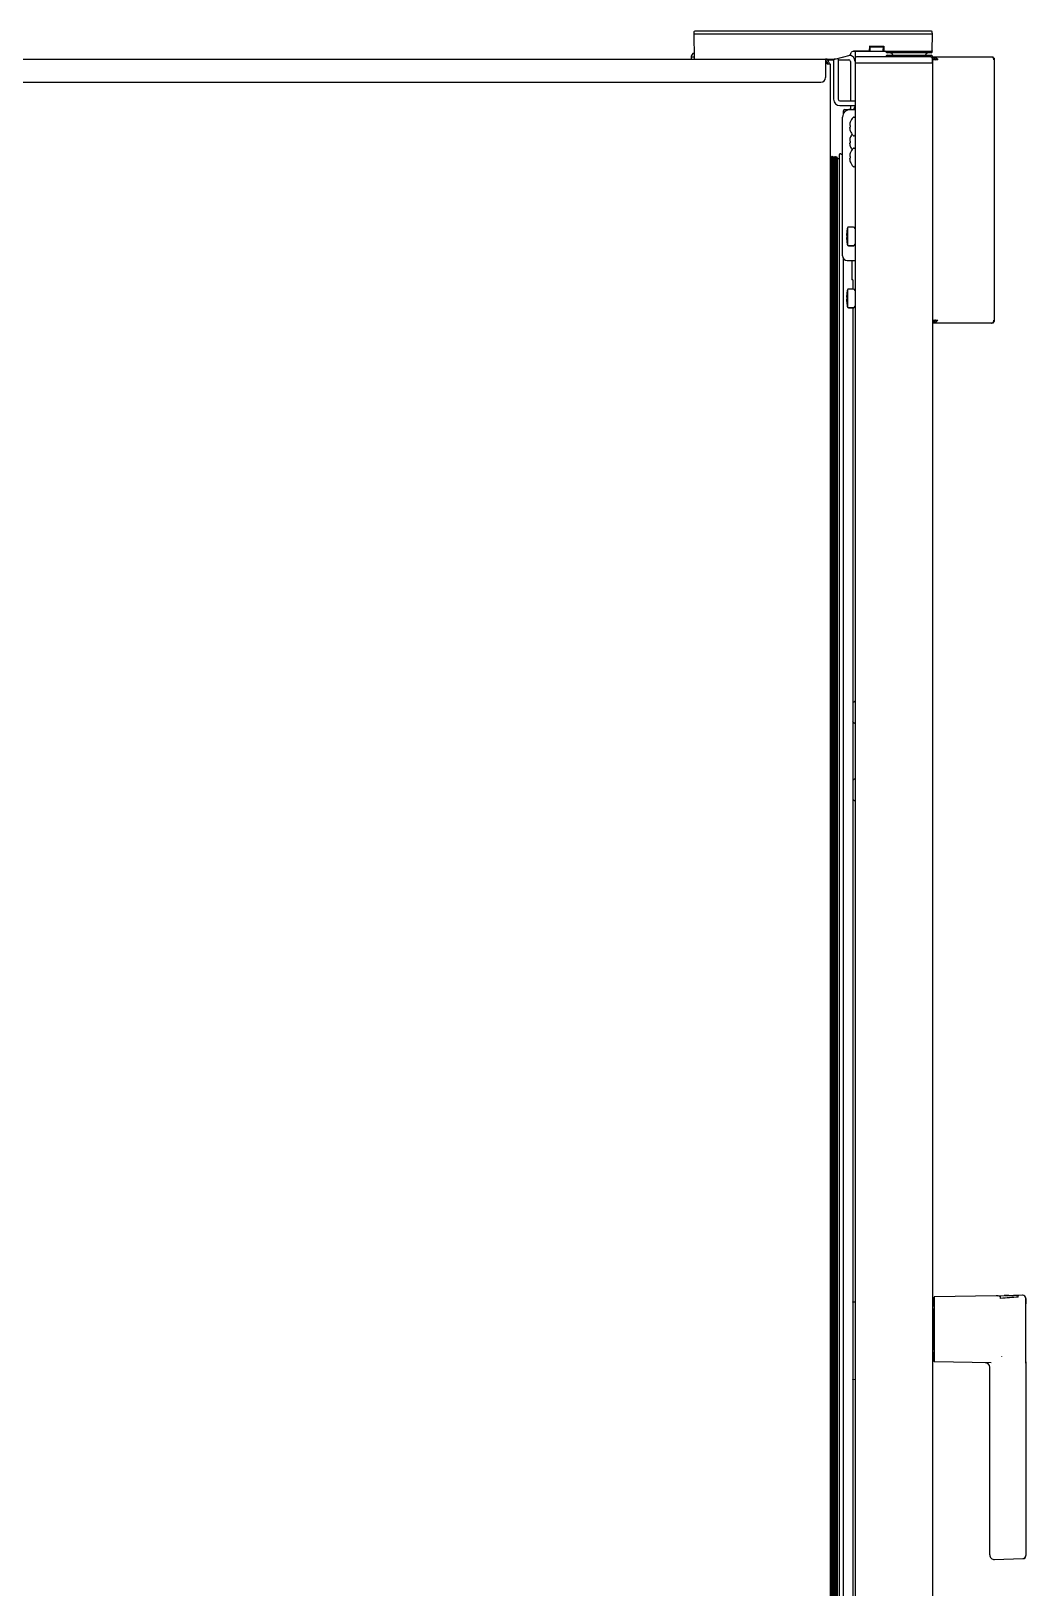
# Model space of a CAD drawing. Header units: millimetres. Extents: x 2355 to 9028, y 2010 to 7655.
# Drawn here: x 8386 to 9028, y 4704 to 5709 of the extents above; entities that cross this region are included whole.
import ezdxf

# ---------------------------------------------------------------- set-up
doc = ezdxf.new("R2010")
doc.units = ezdxf.units.MM
doc.header["$LTSCALE"] = 739.2
doc.layers.get('0').update_dxf_attribs({"linetype": 'CONTINUOUS'})
for name, color, linetype in [('02___PRT_ALL_AXES', 7, 'CONTINUOUS'), ('ASSI', 7, 'CONTINUOUS'), ('GEOM', 7, 'CONTINUOUS')]:
    doc.layers.add(name, color=color, linetype=linetype)

msp = doc.modelspace()

# ---------------------------------------------------------------- linework, layer by layer
at = {"color": 7, "linetype": 'Continuous'}
for p, q in [((8814, 5706.6), (8814.1, 5691.1)), ((8927.4, 5695.9), (8927.5, 5698.6)), ((8936.5, 5698.6), (8927.5, 5698.6)), ((8936.7, 5698.9), (8936.5, 5698.6)), ((8936.5, 5698.6), (8936.6, 5695.9)), ((8967.9, 5696.1), (8968, 5706.6)), ((8812.3, 5692.1), (8812.3, 5690.9)), ((8812.3, 5692.1), (8814.1, 5692.1)), ((8899, 5690.6), (8904.9, 5690.6)), ((8904.8, 5691.1), (8904.9, 5690.7)), ((8904.9, 5690.6), (8914.9, 5693.2)), ((8917.1, 5695.6), (8928.1, 5695.6)), ((8918.1, 5695.6), (8918, 5691.1)), ((8918, 5688.1), (8918, 4053.1)), ((8918, 5688.1), (8968, 5688.1)), ((8966.9, 5692.1), (8919, 5692.1)), ((8935.8, 5695.6), (8967.4, 5695.6)), ((8938.7, 5693.1), (8967.2, 5693.1)), ((8967.7, 5692.3), (8967.7, 5692.6)), ((8968, 5688.1), (8968, 4053.1)), ((8914.6, 5647.6), (8914.9, 5647.6)), ((8914.9, 5649.9), (8914.9, 5649.9)), ((8914.9, 5646.6), (8914.6, 5646.6)), ((8914.6, 5637.6), (8914.9, 5637.6)), ((8914.9, 5644.4), (8914.9, 5644.4)), ((8914.9, 5639.9), (8914.9, 5639.9)), ((8902, 5627.7), (8902.3, 5627.1)), ((8902.3, 5627.1), (8903.2, 5628)), ((8903.2, 4145.2), (8903.2, 5628)), ((8903.2, 5628), (8903.8, 5626.9)), ((8903.8, 5626.9), (8904.7, 5627.8)), ((8904.7, 4145.2), (8904.7, 5627.8)), ((8904.7, 5627.8), (8905.3, 5626.7)), ((8905.3, 5626.7), (8906.1, 5627.6)), ((8906.1, 4145.2), (8906.1, 5627.6)), ((8906.1, 5627.6), (8906.8, 5626.5)), ((8908, 4145.2), (8908, 5628.9)), ((8914.9, 5636.6), (8914.6, 5636.6)), ((8914.6, 5627.6), (8914.9, 5627.6)), ((8914.9, 5634.4), (8914.9, 5634.4)), ((8914.9, 5629.9), (8914.9, 5629.9)), ((8902.3, 4145.2), (8902.3, 5627.1)), ((8903.8, 4145.2), (8903.8, 5626.9)), ((8905.3, 4145.2), (8905.3, 5626.7)), ((8906.8, 4145.2), (8906.8, 5626.5)), ((8906.8, 5626.5), (8908, 5626.4)), ((8914.9, 5626.6), (8914.6, 5626.6)), ((8914.9, 5624.4), (8914.9, 5624.4)), ((8968.2, 4891.1), (8968, 4891.1)), ((8968.8, 4885.3), (8968.8, 4890.6)), ((8968.8, 4884), (8968.8, 4857.2)), ((8969.1, 4891.3), (8969.1, 4850)), ((9009.1, 4892.3), (8969.4, 4891.6)), ((9023.2, 4892.5), (9020.3, 4892.5)), ((9023.4, 4891.4), (9023.4, 4892.3)), ((8968.8, 4856), (8968.8, 4850.6)), ((8968, 4850.1), (8968.2, 4850.1)), ((9005.8, 4849), (8969.4, 4849.6)), ((9005, 4725), (9005, 4846.1))]:
    msp.add_line(p, q, dxfattribs=at)
for centre, radius, start, end in [((8812.5, 5690.9), 0.25, 181, 270), ((8814.6, 5691.1), 0.5, 180.5, 270), ((8919, 5691.1), 1, 89.9989, 179), ((8927.1, 5695.9), 0.25, 270, 358), ((8936.8, 5695.9), 0.25, 182, 270), ((8938.7, 5692.6), 0.5, 90, 180), ((8938.7, 5692.3), 0.5, 180, 204.7346), ((8940.5, 5692.6), 2, 14.5799, 90), ((8965.4, 5692.6), 2, 90, 165.4201), ((8966.9, 5691.1), 1, 1, 89.9972), ((8967.2, 5692.6), 0.5, 0, 90), ((8967.4, 5696.1), 0.5, 270, 359.5), ((8967.2, 5692.3), 0.5, 335.2654, 360), ((8922.9, 5647.1), 8.44, 160.9729, 169.3378), ((8918.8, 5648.1), 4.2, 172.7077, 174.735), ((8918.8, 5648.1), 4.18, 174.7485, 185.5058), ((8918.8, 5648.2), 4.2, 185.518, 187.2922), ((8922.9, 5647.1), 7.99, 176.4122, 183.5878), ((8917.2, 5652.6), 0.5, 90, 136.2253), ((8917.5, 5652.6), 0.5, 360, 90), ((8918.8, 5646.1), 4.2, 172.7078, 174.482), ((8918.8, 5646.1), 4.19, 174.4827, 175.388), ((8918.8, 5646.1), 4.18, 175.388, 176.2594), ((8918.8, 5646.1), 4.17, 176.2595, 177.1771), ((8918.7, 5646.1), 4.17, 177.1771, 178.0412), ((8918.7, 5646.1), 4.16, 178.0413, 178.8223), ((8918.7, 5646.1), 4.16, 178.8223, 181.5994), ((8918.7, 5646.1), 4.17, 181.5995, 182.8386), ((8918.8, 5646.1), 4.17, 182.8385, 183.3879), ((8918.8, 5646.1), 4.19, 183.3916, 187.294), ((8922.9, 5647.1), 8.44, 190.6622, 199.0271), ((8922.9, 5637.1), 8.44, 160.9729, 169.3378), ((8918.8, 5638.1), 4.2, 172.7077, 174.735), ((8918.8, 5638.1), 4.18, 174.7485, 185.5058), ((8918.8, 5638.2), 4.2, 185.518, 187.2922), ((8922.9, 5637.1), 7.99, 176.4122, 183.5878), ((8917.2, 5641.6), 0.5, 223.7747, 270), ((8917.5, 5641.6), 0.5, 270, 0), ((8908.5, 5628.9), 0.5, 67.1322, 180), ((8901, 5611.3), 19.6, 62.9108, 67.1322), ((8918.8, 5636.1), 4.2, 172.7078, 174.482), ((8918.8, 5636.1), 4.19, 174.4827, 175.388), ((8918.8, 5636.1), 4.18, 175.388, 176.2594), ((8918.8, 5636.1), 4.17, 176.2595, 177.1771), ((8918.7, 5636.1), 4.17, 177.1771, 178.0412), ((8918.7, 5636.1), 4.16, 178.0413, 178.8223), ((8918.7, 5636.1), 4.16, 178.8223, 181.5994), ((8918.7, 5636.1), 4.17, 181.5995, 182.8386), ((8918.8, 5636.1), 4.17, 182.8385, 183.3879), ((8918.8, 5636.1), 4.19, 183.3916, 187.294), ((8922.9, 5637.1), 8.44, 190.6622, 199.0271), ((8922.9, 5627.1), 8.44, 160.9729, 169.3378), ((8918.8, 5628.1), 4.2, 172.7077, 174.735), ((8918.8, 5628.1), 4.18, 174.7485, 185.5058), ((8918.8, 5628.2), 4.2, 185.518, 187.2922), ((8922.9, 5627.1), 7.99, 176.4122, 183.5878), ((8917.2, 5632.6), 0.5, 90, 136.2253), ((8917.5, 5632.6), 0.5, 360, 90), ((8918.8, 5626.1), 4.2, 172.7078, 174.482), ((8918.8, 5626.1), 4.19, 174.4827, 175.388), ((8918.8, 5626.1), 4.18, 175.388, 176.2594), ((8918.8, 5626.1), 4.17, 176.2595, 177.1771), ((8918.7, 5626.1), 4.17, 177.1771, 178.0412), ((8918.7, 5626.1), 4.16, 178.0413, 178.8223), ((8918.7, 5626.1), 4.16, 178.8223, 181.5994), ((8918.7, 5626.1), 4.17, 181.5995, 182.8386), ((8918.8, 5626.1), 4.17, 182.8385, 183.3879), ((8918.8, 5626.1), 4.19, 183.3916, 187.294), ((8922.9, 5627.1), 8.44, 190.6622, 199.0271), ((8917.2, 5621.6), 0.5, 223.7747, 270), ((8917.5, 5621.6), 0.5, 270, 0), ((8968.3, 4890.6), 0.5, 0, 90.5), ((8969.4, 4891.3), 0.35, 90.9548, 180), ((9349.7, 616.2), 4287.7, 94.3646, 94.5168), ((8968.3, 4850.6), 0.5, 269.5, 360), ((8969.4, 4850), 0.35, 180.0072, 269.0453)]:
    msp.add_arc(centre, radius, start, end, dxfattribs=at)
msp.add_open_spline([(8927.5, 5698.6), (8927.4, 5698.6), (8927.4, 5698.7), (8927.3, 5698.8), (8927.2, 5698.8)], degree=3, knots=[0, 0, 0, 0, 0.100287, 1, 1, 1, 1], dxfattribs=at)
msp.add_open_spline([(9023.7, 4892.5), (9023.6, 4892.5), (9023.5, 4892.4), (9023.4, 4892.3)], degree=3, dxfattribs=at)
at = {"layer": '02___PRT_ALL_AXES', "color": 7, "linetype": 'Continuous'}
for p, q in [((8938.2, 5692.6), (8938.2, 5692.3)), ((8967.7, 5695.1), (8967.7, 5695.6)), ((8967.7, 5692.6), (8967.7, 5692.3))]:
    msp.add_line(p, q, dxfattribs=at)
at = {"layer": 'ASSI', "color": 7, "linetype": 'Continuous'}
for p, q in [((8917.2, 5653.1), (8917.5, 5653.1)), ((8917.2, 5641.1), (8917.5, 5641.1)), ((8917.2, 5633.1), (8917.5, 5633.1)), ((8917.2, 5621.1), (8917.5, 5621.1)), ((8912.8, 5578), (8912.8, 5576.8)), ((8917.1, 5582.1), (8913.7, 5582.1)), ((8912.8, 5575.5), (8912.8, 5574.2)), ((8917.1, 5570.1), (8913.7, 5570.1)), ((8912.8, 5538), (8912.8, 5536.8)), ((8917.1, 5542.1), (8913.7, 5542.1)), ((8912.8, 5535.5), (8912.8, 5534.2)), ((8917.1, 5530.1), (8913.7, 5530.1)), ((8918, 4903.1), (8917.8, 4903.1)), ((8918, 4888.1), (8917.8, 4888.1)), ((8969.1, 4885.5), (8968.8, 4885.5)), ((8969.1, 4881.5), (8968.8, 4881.5)), ((8969.1, 4859.7), (8968.8, 4859.7)), ((8969.1, 4855.7), (8968.8, 4855.7)), ((8918, 4853.1), (8917.8, 4853.1)), ((8918, 4838.1), (8917.8, 4838.1))]:
    msp.add_line(p, q, dxfattribs=at)
for centre, radius, start, end in [((8922.9, 5647.1), 8.45, 136.2253, 160.9713), ((8922.9, 5647.1), 8.45, 199.0287, 223.7747), ((8922.9, 5637.1), 8.45, 143.5292, 160.9713), ((8922.9, 5637.1), 8.45, 199.0287, 216.4708), ((8922.9, 5627.1), 8.45, 136.2253, 160.9713), ((8922.9, 5627.1), 8.45, 199.0287, 223.7747), ((8925.6, 5578.1), 12.9, 163.9658, 175.7611), ((8913.7, 5581.7), 0.45, 90, 180), ((8925.6, 5574.1), 12.9, 184.2389, 196.0342), ((8913.7, 5570.6), 0.45, 180, 270), ((8925.6, 5538.1), 12.9, 163.9658, 175.7611), ((8913.7, 5541.7), 0.45, 90, 180), ((8925.6, 5534.1), 12.9, 184.2389, 196.0342), ((8913.7, 5530.6), 0.45, 180, 270)]:
    msp.add_arc(centre, radius, start, end, dxfattribs=at)
at = {"layer": 'GEOM', "color": 7, "linetype": 'Continuous'}
for p, q in [((8814, 5708.1), (8814, 5706.6)), ((8967.4, 5708.6), (8814.5, 5708.6)), ((8968, 5706.6), (8967.9, 5708.1)), ((8968, 5706.6), (8814, 5706.6)), ((8927.7, 5696.1), (8927.7, 5698.6)), ((8927.7, 5698.4), (8936.3, 5698.4)), ((8936.2, 5696.1), (8936.3, 5698.6)), ((8812.3, 5692.2), (8812.3, 5692.1)), ((8900, 5688.6), (8900, 5687.5)), ((8900.3, 5690.1), (8904.2, 5690.1)), ((8904.2, 5690.6), (8904.2, 5664.6)), ((8904.9, 5690.6), (8914.9, 5693.2)), ((8907.2, 5690.1), (8914, 5690.1)), ((8915, 5689.1), (8915, 5663.6)), ((8915.2, 5693.6), (8915.4, 5694.4)), ((8915.4, 5694.4), (8915.5, 5694.6)), ((8915.4, 5694.2), (8915.4, 5694.4)), ((8915.5, 5694.7), (8915.7, 5695)), ((8916, 5695.2), (8916.2, 5695.4)), ((8927.1, 5695.6), (8917.1, 5695.6)), ((8918, 5691.1), (8918, 5688.1)), ((8928.1, 5695.6), (8935.8, 5695.6)), ((8967.2, 5694.6), (8938.7, 5694.6)), ((8966.9, 5692.1), (8967.8, 5692.1)), ((8967.8, 5691.6), (8967.8, 5692.1)), ((8967.9, 5691.1), (8968, 5688.3)), ((8968, 5691.1), (8968, 5692.1)), ((8968.7, 5691.1), (8968, 5691.1)), ((8968.7, 5691.1), (8968.7, 5692.1)), ((9007.1, 5691.5), (9007.1, 5692.1)), ((9007.5, 5691.1), (9007.3, 5691.1)), ((8908.2, 5660.6), (8918, 5660.6)), ((8911.5, 5658.1), (8917.9, 5658.1)), ((8915, 5660.6), (8915, 5658.1)), ((8910, 5563.6), (8910, 5653.1)), ((8910.5, 5655.2), (8910.5, 5657.1)), ((8912.8, 5579.1), (8912.8, 5579.1)), ((8912.8, 5576.8), (8912.8, 5578)), ((8913.3, 5570.6), (8913.3, 5581.7)), ((8912.8, 5576.8), (8912.8, 5576.8)), ((8912.8, 5574.2), (8912.8, 5575.5)), ((8912.8, 5575.5), (8912.8, 5575.5)), ((8912.8, 5573.2), (8912.8, 5573.2)), ((8913.7, 5570.1), (8917.1, 5570.1)), ((8910.5, 4365.4), (8910.5, 5562.1)), ((8913, 5560.6), (8918, 5560.6)), ((8916, 5560.6), (8916, 5548.1)), ((8916.5, 5548.1), (8916, 5548.1)), ((8916.5, 5548.1), (8916.5, 5542.1)), ((8912.8, 5539.1), (8912.8, 5539.1)), ((8912.8, 5536.8), (8912.8, 5538)), ((8913.3, 5530.6), (8913.3, 5541.7)), ((8912.8, 5536.8), (8912.8, 5536.8)), ((8912.8, 5534.2), (8912.8, 5535.5)), ((8912.8, 5535.5), (8912.8, 5535.5)), ((8912.8, 5533.2), (8912.8, 5533.2)), ((8913.7, 5530.1), (8917.1, 5530.1)), ((8916.5, 5530.1), (8916.5, 4373.1)), ((8968, 5521.1), (8968.7, 5521.1)), ((8968.7, 5521.1), (8968.7, 5520.1)), ((9007.1, 5520.7), (9007.1, 5520.1)), ((9007.5, 5521.1), (9007.3, 5521.1)), ((8917.8, 4888.1), (8918, 4888.1)), ((9009.7, 4892.3), (9014.3, 4892.4)), ((9012, 4890.5), (9012, 4891.3)), ((9012.1, 4891), (9012.1, 4890.5)), ((9014.7, 4892.4), (9016.9, 4892.4)), ((9017.3, 4892.4), (9020.3, 4892.5)), ((9026.2, 4892.6), (9023.2, 4892.5)), ((9026.2, 4892.6), (9026.2, 4892.6)), ((9028.2, 4887), (9028.2, 4890.6)), ((9028.3, 4889.6), (9028.2, 4889.6)), ((9028.2, 4849.7), (9028.2, 4887)), ((9028.3, 4890.6), (9028.3, 4889.6)), ((9028.3, 4889.6), (9028.3, 4887.1)), ((9005.8, 4849), (8969.4, 4849.6)), ((9012.8, 4852.9), (9012.8, 4853)), ((9028.2, 4848.8), (9028.2, 4849.7)), ((9028.2, 4849.7), (9028.2, 4848.8)), ((9028.2, 4848.8), (9028.2, 4725.6)), ((8917.8, 4838.1), (8918, 4838.1)), ((9028.3, 4728.9), (9028.3, 4724.6)), ((9008.1, 4722), (9026.3, 4722.6)), ((9026.3, 4722.6), (9026.3, 4722.6)), ((9026.3, 4722.6), (9026.3, 4722.6))]:
    msp.add_line(p, q, dxfattribs=at)
at = {"layer": 'GEOM', "linetype": 'Continuous'}
for p, q in [((7884.6, 5690.6), (8899, 5690.6)), ((8899, 5690.6), (8899, 5678.6)), ((8901, 5688.6), (8901, 5687.5)), ((8907.2, 5690.6), (8907.2, 5664.6)), ((8968, 5692.1), (9007.1, 5692.1)), ((8968, 5688.1), (8968, 5691.1)), ((8971.5, 5690.1), (8968.2, 5690.1)), ((9007.5, 5691.1), (9007.5, 5690.1)), ((9007.5, 5691.1), (9008, 5691.1)), ((9008, 5521.1), (9008, 5691.1)), ((8900, 5687.5), (8902, 5687.5)), ((8902, 5687.5), (8902, 4025.2)), ((7887.6, 5675.6), (8896, 5675.6)), ((8908.2, 5663.6), (8918, 5663.6)), ((9007.1, 5520.1), (8968, 5520.1)), ((8968.2, 5522.1), (8971.5, 5522.1)), ((9007.5, 5522.1), (9007.5, 5521.1)), ((9007.5, 5521.1), (9008, 5521.1))]:
    msp.add_line(p, q, dxfattribs=at)
at = {"layer": 'GEOM', "color": 7, "linetype": 'Continuous'}
for points in [[(8915.5, 5694.6), (8915.7, 5695), (8916.2, 5695.4), (8916.8, 5695.6), (8917.1, 5695.6)], [(9023.3, 4892.5), (9023.2, 4892.5), (9023.2, 4892.5)]]:
    msp.add_lwpolyline(points, dxfattribs=at)
for centre, radius, start, end in [((8814.5, 5708.1), 0.5, 90, 177), ((8967.4, 5708.1), 0.5, 3, 90), ((8814.8, 5692.1), 2.5, 106.192, 179), ((8899, 5688.6), 1, 0, 90), ((8914, 5689.1), 1, 0, 90), ((8918.2, 5688.3), 0.2, 179.0003, 269.9806), ((8928.1, 5696.1), 0.45, 181.0008, 270), ((8935.8, 5696.1), 0.45, 269.9998, 358.9914), ((8937.7, 5695.1), 0.5, 0, 90), ((8938.7, 5695.1), 0.5, 180, 270), ((8967.2, 5695.1), 0.5, 270, 360), ((8968.2, 5695.6), 0.5, 147.3024, 179.9855), ((8967.8, 5688.3), 0.2, 270.0206, 1), ((8967.9, 5686.8), 4.37, 60.7197, 66.5516), ((8908.2, 5664.6), 4, 180, 270), ((8915, 5653.1), 5, 90, 180), ((8911.5, 5657.1), 1, 90, 180), ((8925.6, 5578.1), 12.9, 163.9658, 175.7611), ((8926.1, 5578), 13.3, 175.553, 177.1613), ((8926.4, 5578), 13.6, 177.1623, 178.6497), ((8926.8, 5578), 14, 178.6514, 180.0045), ((8913.7, 5581.7), 0.45, 90, 180.0006), ((8917.1, 5581.2), 0.9, 0, 90), ((8950.7, 5576.1), 37.9, 179.0179, 180.9821), ((8926.4, 5574.2), 13.7, 179.9727, 184.4201), ((8925.6, 5574.1), 12.9, 184.2389, 196.0342), ((8913.7, 5570.6), 0.45, 179.9994, 270), ((8917.1, 5571), 0.9, 270, 360), ((8913, 5563.6), 3, 180, 270), ((8925.6, 5538.1), 12.9, 163.9658, 175.7611), ((8926.1, 5538), 13.3, 175.553, 177.1613), ((8926.4, 5538), 13.6, 177.1623, 178.6497), ((8926.8, 5538), 14, 178.6514, 180.0045), ((8913.7, 5541.7), 0.45, 90, 180.0006), ((8917.1, 5541.2), 0.9, 0, 90), ((8950.7, 5536.1), 37.9, 179.0179, 180.9821), ((8926.4, 5534.2), 13.7, 179.9727, 184.4201), ((8925.6, 5534.1), 12.9, 184.2389, 196.0342), ((8913.7, 5530.6), 0.45, 179.9994, 270), ((8917.1, 5531), 0.9, 270, 360), ((8967.9, 5525.5), 4.37, 293.4484, 299.2803), ((8919.3, 5273.3), 3.04, 116.9782, 150.187), ((8919.3, 5223.3), 3.04, 116.9782, 150.187), ((8969.3, 4886.1), 0.5, 180, 246.3193), ((9009.1, 4886.6), 5.65, 82.7939, 84.6075), ((9023.2, 4892.1), 0.372, 47.7842, 53.4858), ((9026.3, 4890.6), 2, 1.5, 90.9548), ((8969.3, 4855.2), 0.5, 113.6807, 180), ((9002, 4846.1), 3, 0, 89.0452), ((9008, 4725), 3, 180, 272), ((9026.2, 4724.6), 2, 272.7003, 359.994), ((9026.3, 4724.6), 2, 272, 360), ((9026.2, 4724.6), 2, 295.0695, 305.1892), ((9026.3, 4724.6), 1.99, 305.206, 312.3867), ((9026.2, 4724.6), 2.01, 312.3841, 322.2465), ((9026.3, 4724.6), 2, 322.2651, 329.5627), ((9026.2, 4724.6), 2, 329.5706, 339.3595), ((9026.3, 4724.6), 1.99, 339.3812, 346.744), ((9026.2, 4724.6), 2.01, 346.7415, 359.9556), ((9026.2, 4724.6), 2.01, 272.0559, 288.0731), ((9026.2, 4724.6), 1.97, 272.0002, 272.7044), ((9026.3, 4724.6), 1.99, 288.0988, 295.0682)]:
    msp.add_arc(centre, radius, start, end, dxfattribs=at)
at = {"layer": 'GEOM', "linetype": 'Continuous'}
for centre, radius, start, end in [((8899, 5688.6), 2, 0, 90), ((8903.2, 5690.6), 4, 0, 8.6206), ((8914, 5689.1), 4, 0, 85.3502), ((8970, 5691.1), 2, 180.0112, 190.0724), ((8970, 5691.1), 2, 190.0906, 200.2191), ((8970, 5691.1), 2, 200.2264, 210.0007), ((8967.9, 5687.9), 4.25, 49.2634, 56.1896), ((9005.6, 5690.4), 1.84, 37.2149, 37.9327), ((9005.3, 5690.2), 2.21, 22.6128, 24.2391), ((8896, 5678.6), 3, 269.9608, 359.9607), ((8908.2, 5664.6), 1, 180, 270), ((8919.7, 5658.1), 2.5, 134.7473, 180), ((8970, 5521.1), 2.02, 159.8237, 179.923), ((8970, 5521.1), 2, 149.9993, 159.7463), ((8967.9, 5524.3), 4.25, 303.8104, 310.7366), ((9005.6, 5521.8), 1.84, 322.0673, 322.7851), ((9005.3, 5522), 2.21, 335.7609, 337.3872)]:
    msp.add_arc(centre, radius, start, end, dxfattribs=at)
at = {"layer": 'GEOM', "color": 7, "linetype": 'Continuous'}
msp.add_ellipse((9026.2, 4890.6), major_axis=(2, 0.03), ratio=0.999998, start_param=-0.016665, end_param=1.570796, dxfattribs=at)
at = {"layer": 'GEOM', "linetype": 'Continuous'}
msp.add_open_spline([(8899, 5688.9), (8899, 5688.8), (8899.4, 5688.4), (8899.7, 5687.9), (8900, 5687.5)], degree=3, knots=[0, 0, 0, 0, 0.226645, 1, 1, 1, 1], dxfattribs=at)
at = {"layer": 'GEOM', "color": 7, "linetype": 'Continuous'}
for points, knots in [([(8914.9, 5693.2), (8914.9, 5693.2), (8914.9, 5693.3), (8915, 5693.3), (8915, 5693.3)], [0, 0, 0, 0, 0.497219, 1, 1, 1, 1]), ([(8915, 5693.3), (8915, 5693.3), (8915.1, 5693.3), (8915.1, 5693.4), (8915.1, 5693.4)], [0, 0, 0, 0, 0.498152, 1, 1, 1, 1]), ([(8915.1, 5693.4), (8915.2, 5693.4), (8915.2, 5693.5), (8915.2, 5693.6), (8915.2, 5693.6)], [0, 0, 0, 0, 0.49986, 1, 1, 1, 1]), ([(8969, 5691.1), (8968.9, 5691.1), (8968.8, 5691.1), (8968.7, 5691.1), (8968.7, 5691.1)], [0, 0, 0, 0, 0.521807, 1, 1, 1, 1]), ([(8968.7, 5521.1), (8968.7, 5521.1), (8968.8, 5521.1), (8968.9, 5521.2), (8969, 5521.2)], [0, 0, 0, 0, 0.478193, 1, 1, 1, 1]), ([(8917.9, 5261.7), (8917.8, 5261.8), (8917.3, 5262.1), (8916.9, 5262.5), (8916.7, 5262.9)], [0, 0, 0, 0, 0.253558, 1, 1, 1, 1]), ([(8917.9, 5211.7), (8917.8, 5211.8), (8917.3, 5212.1), (8916.9, 5212.5), (8916.7, 5212.9)], [0, 0, 0, 0, 0.253558, 1, 1, 1, 1]), ([(9011.5, 4891.8), (9011.4, 4891.9), (9010.8, 4892.1), (9010.2, 4892.2), (9009.8, 4892.2)], [0, 0, 0, 0, 0.26836, 1, 1, 1, 1]), ([(9012, 4891.3), (9012, 4891.5), (9011.8, 4891.7), (9011.6, 4891.8), (9011.5, 4891.8)], [0, 0, 0, 0, 0.689009, 1, 1, 1, 1]), ([(9016.9, 4892.4), (9016.4, 4892.4), (9015.6, 4892.4), (9014.7, 4892.4), (9014.3, 4892.4)], [0, 0, 0, 0, 0.534129, 1, 1, 1, 1])]:
    msp.add_open_spline(points, degree=3, knots=knots, dxfattribs=at)
at = {"layer": 'GEOM', "linetype": 'Continuous'}
for points in [[(8968.7, 5692.1), (8969.2, 5692.1), (8969.8, 5691.8), (8970.2, 5691.4)], [(8970.7, 5691.1), (8971, 5690.8), (8971.3, 5690.5), (8971.5, 5690.1)], [(9006, 5692.1), (9006.3, 5692.1), (9006.5, 5692), (9006.8, 5691.8)], [(9006.8, 5691.8), (9006.9, 5691.8), (9007, 5691.7), (9007.1, 5691.5)], [(9007.1, 5691.5), (9007.2, 5691.4), (9007.3, 5691.3), (9007.3, 5691.1)], [(9007.4, 5691.1), (9007.5, 5690.8), (9007.5, 5690.4), (9007.5, 5690.1)], [(8970.2, 5520.8), (8969.8, 5520.5), (8969.2, 5520.1), (8968.7, 5520.1)], [(8971.5, 5522.1), (8971.3, 5521.7), (8971, 5521.4), (8970.7, 5521.1)], [(9006, 5520.1), (9006.3, 5520.1), (9006.5, 5520.2), (9006.8, 5520.4)], [(9006.8, 5520.4), (9006.9, 5520.5), (9007, 5520.6), (9007.1, 5520.7)], [(9007.3, 5521.1), (9007.3, 5521), (9007.2, 5520.8), (9007.1, 5520.7)], [(9007.5, 5522.1), (9007.5, 5521.8), (9007.5, 5521.5), (9007.4, 5521.2)]]:
    msp.add_open_spline(points, degree=3, dxfattribs=at)
at = {"layer": 'GEOM', "color": 7, "linetype": 'Continuous'}
for points in [[(8969, 5691.1), (8969, 5690.9), (8969, 5690.7), (8969.2, 5690.5)], [(8969.7, 5690.8), (8969.4, 5690.9), (8969.2, 5691), (8969, 5691.1)], [(8969.2, 5690.5), (8969.3, 5690.3), (8969.7, 5690.1), (8970, 5690.1)], [(8970.1, 5690.6), (8970.3, 5690.4), (8970.5, 5690.3), (8970.7, 5690.1)], [(8969.2, 5521.7), (8969, 5521.6), (8969, 5521.4), (8969, 5521.2)], [(8969, 5521.2), (8969.2, 5521.2), (8969.4, 5521.4), (8969.7, 5521.5)], [(8970, 5522.1), (8969.7, 5522.1), (8969.3, 5522), (8969.2, 5521.7)], [(8970.7, 5522.1), (8970.5, 5521.9), (8970.3, 5521.8), (8970.1, 5521.7)], [(8917.8, 4888.1), (8917.3, 4888.1), (8916.9, 4888.2), (8916.4, 4888.4)], [(9009.6, 4892.3), (9009.5, 4892.3), (9009.3, 4892.3), (9009.1, 4892.3)], [(9017.3, 4892.4), (9017.2, 4892.4), (9017, 4892.4), (9016.9, 4892.4)], [(9023.3, 4892.5), (9023.4, 4892.5), (9023.4, 4892.5), (9023.4, 4892.4)], [(8917.8, 4838.1), (8917.3, 4838.1), (8916.9, 4838.2), (8916.4, 4838.4)]]:
    msp.add_open_spline(points, degree=3, dxfattribs=at)

doc.saveas('drawing.dxf')
